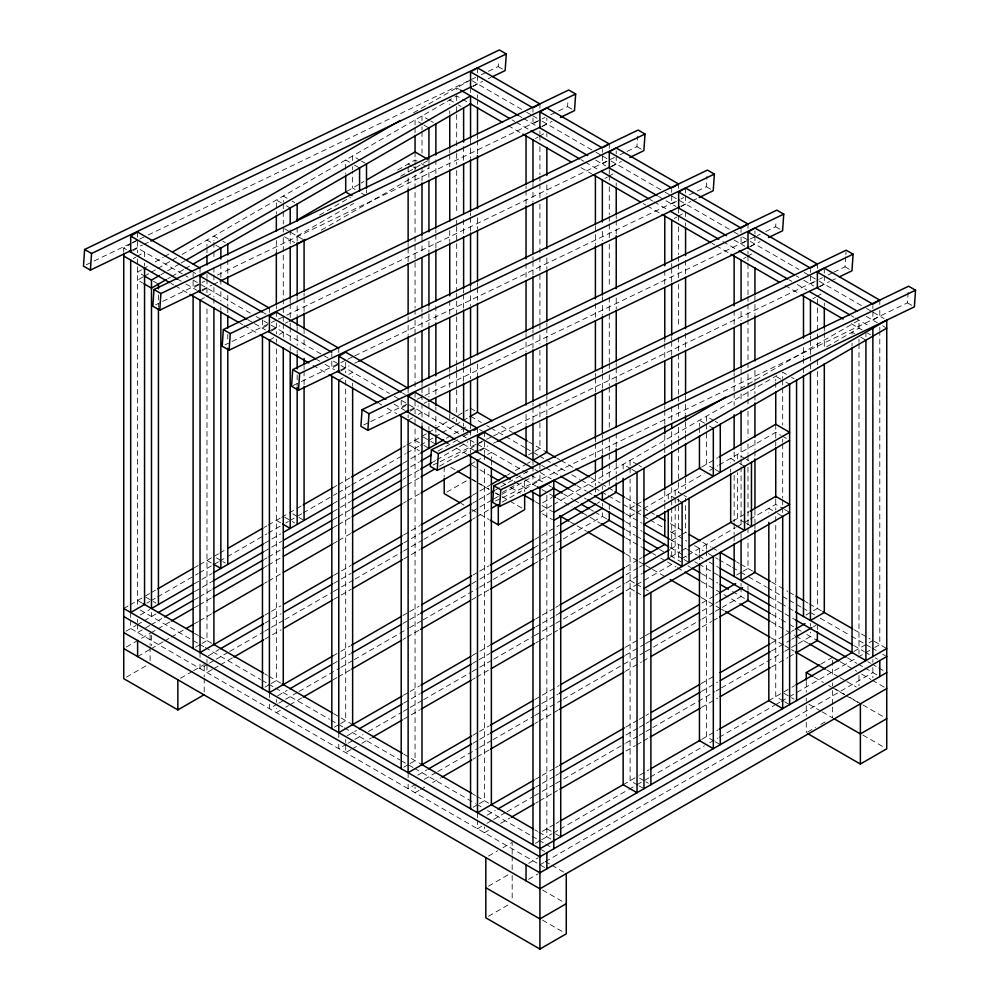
<?xml version="1.0" encoding="UTF-8"?>
<svg xmlns="http://www.w3.org/2000/svg" width="999" height="999" viewBox="0 0 999 999"><rect width="100%" height="100%" fill="white"/><g stroke="black" fill="none" stroke-linecap="round" stroke-linejoin="round"><path stroke-width="0.75" stroke-dasharray="5 3.75" d="M488.361 71.316L498.201 66.583L498.626 60.527M550.699 114.748L567.569 106.631L567.981 100.574M627.085 151.411L636.925 146.666L637.662 136.089M689.422 194.83L706.293 186.713L707.03 176.136M765.821 231.493L775.661 226.761L776.073 220.717M833.765 272.215L845.017 266.808L845.753 256.231M845.853 254.72L846.066 251.698M502.547 497.652L907.442 302.847L908.178 292.27M123.739 252.085L123.739 248.077L131.306 243.706M132.567 242.982L137.612 240.06M132.567 250.986L137.612 248.077L188.087 277.21M133.204 258.629L135.727 257.18M136.988 256.443L144.555 252.085L144.555 256.755M141.658 269.767L137.612 272.103L142.657 275.012M142.994 268.993L149.738 265.11M155.12 262L163.199 257.33M164.535 256.556L169.93 253.446M413.598 112.762L470.554 79.883M142.994 276.998L137.612 280.107L142.657 283.029M144.343 276.224L149.738 273.114M151.074 272.34L156.468 269.231M157.805 268.456L171.266 260.677M172.615 259.902L176.661 257.567M182.043 254.458L456.68 95.904L470.554 103.908M472.864 86.551L477.497 83.891L477.497 75.15M160.914 274.675L166.296 271.566M167.645 270.779L179.758 263.786M181.106 263.012L185.14 260.677M167.645 278.796L170.33 277.235M171.678 276.461L183.804 269.468M185.14 268.694L190.534 265.584M346.865 191.346L359.927 183.804M361.276 183.017L363.961 181.468M198.888 284.79L193.107 288.124L193.107 277.922M319.58 215.097L350.512 197.24M397.59 170.067L415.06 159.977L420.104 162.887M201.935 291.034L206.98 288.124M297.153 236.064L353.634 203.459M400.699 176.274L427.597 160.752M200.037 300.137L205.082 297.227M206.343 296.491L213.911 292.12M321.353 230.095L428.933 167.982M538.761 120.592L532.979 123.926L532.979 118.107M542.232 126.598L546.853 123.926L546.853 118.107M535.501 138.499L538.024 137.038M539.285 136.314L544.33 133.391M267.095 325.499L262.462 328.172L262.462 316.521M271.291 331.081L276.336 328.172M269.405 340.184L274.45 337.262M279.495 334.353L283.279 332.168M606.967 161.314L602.347 163.973L602.347 153.784M611.588 166.646L616.221 163.973L616.221 155.245M604.87 178.546L607.392 177.085M608.653 176.361L613.698 173.439M337.612 364.872L331.83 368.219L331.83 358.017M340.659 371.128L345.704 368.219M338.761 380.232L343.806 377.31M348.851 374.4L352.635 372.215L352.635 376.898M676.335 201.348L671.703 204.021L671.703 193.831M680.956 206.693L685.576 204.021L685.576 195.292M674.225 218.581L676.748 217.133M678.009 216.408L683.054 213.486M405.819 405.594L401.198 408.254L401.198 400.974M410.027 411.176L415.06 408.254M408.129 420.279L413.174 417.357M418.219 414.448L422.003 412.262M746.852 240.734L741.071 244.068L741.071 233.878M123.739 608.491L128.784 605.581M130.045 604.857L149.738 593.493M151.074 592.719L156.468 589.61M194.156 567.844L198.202 565.509M199.538 564.735L218.394 553.846M219.743 553.071L226.473 549.188M264.161 527.422L266.858 525.874M268.207 525.087L280.969 517.719M281.668 517.32L301.86 505.656M332.829 487.787L336.863 485.452M338.211 484.677L350.324 477.672M402.834 447.365L405.519 445.816M406.868 445.03L427.06 433.379M428.409 432.592L433.791 429.483M435.139 428.708L447.265 421.715M452.06 418.943L454.37 417.607M457.942 415.547L464.248 411.9M465.509 411.176L468.032 409.715M750.324 246.741L754.944 244.068L754.944 235.327M146.853 603.159L149.738 601.498M150.899 600.824L156.468 597.614M157.642 596.94L198.202 573.513M199.425 572.814L218.394 561.863M219.643 561.138L266.858 533.878M268.169 533.116L280.319 526.111M285.689 523.001L288.399 521.441M289.735 520.666L301.873 513.661M303.209 512.887L336.913 493.431M338.211 492.682L350.387 485.651M351.673 484.915L405.656 453.746M406.868 453.047L419.143 445.966M420.329 445.267L427.222 441.296M428.409 440.609L433.966 437.4M435.139 436.725L440.709 433.504M442.058 432.729L454.183 425.724M455.532 424.95L462.275 421.054M462.987 420.641L468.668 417.37M743.593 258.629L746.116 257.18M747.377 256.443L752.422 253.534M140.31 614.947L149.75 609.502M194.231 583.816L212.075 573.513M264.323 543.356L280.731 533.878M333.067 503.658L350.736 493.456M403.159 463.199L419.393 453.821M446.291 438.286L468.244 425.624M126.049 631.193L136.076 625.411M137.238 624.737L142.807 621.515M143.981 620.841L156.294 613.736M194.568 591.633L212.899 581.043M264.086 551.498L281.631 541.371M332.867 511.788L350.736 501.473M402.959 471.316L419.393 461.825M438.012 451.086L458.441 439.285M463.623 436.301L469.205 433.067M149.75 625.524L137.612 632.529L137.612 623.788M151.099 624.737L161.875 618.518M194.231 599.837L198.277 597.502M199.625 596.728L211.751 589.722M264.323 559.365L267.02 557.817M268.369 557.03L280.494 550.037M333.067 519.68L337.113 517.345M338.461 516.57L350.587 509.565M403.159 479.208L405.856 477.659M407.205 476.873L419.33 469.88M431.468 462.874L435.514 460.539M436.863 459.752L467.857 441.858M126.374 647.015L150.225 633.254M150.737 632.966L156.506 629.62M157.854 628.846L170.005 621.84M194.293 607.817L198.339 605.469M199.313 604.907L212.812 597.127M264.086 567.519L267.17 565.734M268.132 565.172L281.631 557.392M332.904 527.784L337.337 525.224M338.311 524.662L350.836 517.432M403.084 487.262L406.156 485.489M407.13 484.927L419.655 477.697M439.523 466.233L481.905 441.758M479.807 450.974L484.428 448.301M137.612 656.555L150.225 649.275M151.111 648.763L163.249 641.745M164.61 640.971L170.005 637.849M171.353 637.075L183.491 630.057M194.293 623.826L198.339 621.49M199.688 620.716L211.838 613.698M264.46 583.316L267.17 581.755M268.519 580.981L280.657 573.963M333.291 543.581L337.337 541.246M338.686 540.459L350.836 533.454M403.459 503.071L406.156 501.51M407.505 500.724L419.655 493.718M470.554 464.335L474.987 461.775M476.336 461.001L482.542 457.405M487.587 454.495L491.371 452.31L491.371 458.553M126.374 677.135L147.465 664.959M446.828 492.12L467.919 479.945M815.059 281.443L810.439 284.116L810.439 273.926M195.629 647.09L200.674 644.168M201.935 643.443L206.98 640.534L206.98 306.83M528.571 454.87L533.616 451.948M534.877 451.223L539.922 448.314L539.922 420.317M819.679 286.788L824.3 284.116L824.3 275.374M264.747 615.197L270.13 612.075M271.478 611.301L280.919 605.856M333.491 575.499L340.222 571.615M341.571 570.829L351.011 565.384M403.584 535.039L419.755 525.699M472.327 495.342L489.847 485.227M507.367 475.112L510.064 473.551M515.459 470.442L526.248 464.21M527.584 463.436L530.282 461.875M812.961 298.676L815.484 297.227M816.745 296.491L821.777 293.581M208.329 655.769L219.106 649.55M264.935 623.089L281.119 613.748M333.678 583.404L351.211 573.276M403.771 542.932L419.955 533.591M472.527 503.246L477.909 500.124M479.258 499.35L490.047 493.119M495.442 490.01L499.475 487.674M500.824 486.9L529.133 470.554M180.482 678.259L192.345 671.403M193.656 670.654L204.208 664.56M502.26 492.482L518.069 483.354M208.129 663.898L200.037 668.568L200.037 659.827M209.478 663.124L214.872 660.002M216.221 659.228L228.346 652.222M229.695 651.448L263.399 631.992M264.747 631.206L270.13 628.096M271.478 627.322L283.616 620.317M284.965 619.542L332.143 592.295M333.491 591.52L340.222 587.624M341.571 586.85L353.708 579.845M355.057 579.07L402.235 551.835M403.584 551.048L422.452 540.159M423.801 539.385L470.979 512.137M472.327 511.363L492.544 499.687M493.893 498.913L500.636 495.017M501.985 494.243L532.979 476.348M212.375 669.455L206.98 672.564L206.98 663.836M213.711 668.681L219.106 665.571M220.454 664.785L232.592 657.779M264.935 639.11L281.119 629.77M333.678 599.412L351.211 589.298M403.771 558.953L419.955 549.612M472.527 519.255L475.212 517.707M476.56 516.92L490.047 509.14M502.172 502.135L539.922 480.344L539.922 470.154M542.607 502.822L552.035 497.377M740.509 388.561L858.99 320.155L858.99 331.281M539.922 512.375L552.035 505.382M553.384 504.607L776.86 375.587M826.673 346.828L858.99 328.172M264.985 687.137L270.03 684.215M271.291 683.491L276.336 680.581L276.336 343.756M332.754 656.018L339.498 652.122M340.846 651.348L350.274 645.903M402.847 615.546L408.241 612.437M409.59 611.663L419.031 606.206M472.939 575.087L478.334 571.965M479.682 571.191L489.123 565.746M534.952 539.285L540.334 536.163M541.683 535.389L559.215 525.274M596.952 503.484L599.65 501.923M277.685 695.816L287.125 690.371M332.954 663.91L339.697 660.027M341.046 659.24L350.474 653.796M403.047 623.438L408.441 620.329M409.79 619.555L419.218 614.11M471.79 583.753L478.533 579.87M479.882 579.083L489.31 573.638M533.791 547.952L540.534 544.068M541.883 543.281L554.02 536.288M555.369 535.501L558.054 533.953M277.497 703.945L269.405 708.616L269.405 699.874M278.833 703.159L284.228 700.049M285.577 699.275L297.714 692.27M299.063 691.495L339.498 668.144M340.846 667.369L352.972 660.364M354.32 659.577L408.241 628.458M409.59 627.672L421.715 620.666M423.064 619.892L478.334 587.986M479.682 587.212L491.82 580.207M493.156 579.42L533.603 556.081M534.952 555.307L540.334 552.185M541.683 551.411L561.913 539.735M563.249 538.961L602.347 516.396L602.347 507.654M280.382 710.277L276.336 712.612L276.336 708.254M285.776 707.167L288.474 705.606M289.822 704.832L301.948 697.826M332.954 679.932L337 677.597M338.349 676.822L350.474 669.817M403.047 639.46L405.744 637.911M407.093 637.125L419.218 630.119M471.79 599.775L475.836 597.439M477.185 596.665L489.31 589.66M533.791 563.973L537.837 561.638M539.185 560.864L551.323 553.858M552.672 553.084L558.054 549.962M630.094 508.379L635.489 505.257M636.838 504.483L642.232 501.373M701.573 467.107L717.757 457.767M630.094 516.383L635.489 513.274M636.838 512.487L642.232 509.378M643.581 508.603L704.27 473.563M709.665 470.442L717.757 465.771M719.105 464.997L775.748 432.292L780.793 435.202M334.353 727.172L339.398 724.263M340.659 723.538L345.704 720.629L345.704 379.133M671.078 532.767L678.646 528.409L678.646 503.521M403.471 695.279L408.866 692.17M410.202 691.395L419.642 685.951M472.215 655.594L489.735 645.479M535.564 619.018L540.958 615.908M542.307 615.122L554.433 608.129M555.781 607.342L558.478 605.794M625.874 566.883L638.011 559.877M639.36 559.09L642.057 557.542M671.703 540.422L680.531 535.314M681.793 534.59L685.576 532.405L685.576 498.189M347.053 735.863L356.481 730.419M403.658 703.184L419.842 693.843M472.415 663.486L477.797 660.376M479.145 659.602L489.935 653.371M535.764 626.91L541.158 623.801M542.507 623.026L554.632 616.021M555.981 615.247L560.027 612.911M626.073 574.775L638.211 567.769M639.56 566.995L642.245 565.434M670.554 549.088L678.646 544.418L678.646 560.439M346.853 743.993L338.761 748.663L338.761 739.922M348.201 743.206L353.596 740.097M354.945 739.322L363.024 734.652M368.419 731.543L402.122 712.087M403.471 711.3L408.866 708.191M410.202 707.417L422.34 700.411M423.688 699.625L470.866 672.389M472.215 671.615L492.432 659.939M493.781 659.165L532.867 636.588M534.215 635.814L540.958 631.93M542.307 631.143L554.433 624.138M555.781 623.364L624.525 583.678M625.874 582.892L642.232 573.451M670.554 557.105L679.994 551.648M681.343 550.874L686.738 547.752M732.592 521.278L748.775 511.938M351.099 749.55L345.704 752.659L345.704 743.93M352.447 748.775L356.481 746.44M361.875 743.318L371.316 737.874M403.658 719.193L419.842 709.864M472.415 679.507L475.099 677.959M476.448 677.172L489.935 669.392M535.764 642.931L538.461 641.37M539.81 640.596L551.935 633.591M553.284 632.817L560.027 628.92M626.073 590.796L635.876 585.127M636.838 584.577L673.251 563.548M681.343 558.878L686.738 555.769M688.086 554.982L735.289 527.734M736.638 526.96L748.775 519.942M750.124 519.168L775.748 504.37L783.316 508.741M403.721 767.22L408.766 764.31M410.027 763.586L415.06 760.676L415.06 423.189M736.663 574.999L741.695 572.09M742.956 571.366L748.001 568.443L748.001 538.898M472.827 735.326L478.221 732.217M479.57 731.443L489.011 725.986M534.84 699.537L559.103 685.526M625.149 647.389L638.623 639.61M639.972 638.836L644.018 636.5M645.366 635.714L649.412 633.378M701.985 603.034L714.11 596.028M715.459 595.254L718.156 593.693M417.757 775.137L427.197 769.68M473.026 743.231L478.421 740.109M479.77 739.335L489.198 733.89M535.027 707.429L540.422 704.32M541.77 703.533L557.942 694.193M625.349 655.282L644.218 644.392M645.566 643.618L649.612 641.283M702.172 610.926L714.31 603.92M715.659 603.146L718.356 601.585M416.221 784.04L408.129 788.698L408.129 779.969M424.3 779.37L436.438 772.364M437.787 771.578L478.221 748.239M479.57 747.452L491.708 740.459M493.044 739.672L533.491 716.333M534.84 715.546L561.8 699.987M563.136 699.213L638.623 655.631M639.972 654.845L644.018 652.509M645.366 651.735L652.11 647.839M653.458 647.065L700.636 619.83M701.985 619.055L714.11 612.05M715.459 611.263L720.853 608.154M722.202 607.38L741.071 596.478L741.071 587.749M419.105 790.371L415.06 792.707L415.06 786.887M420.454 789.597L427.197 785.701M432.592 782.592L440.671 777.921M473.026 759.24L475.724 757.692M477.072 756.905L489.198 749.912M535.027 723.451L537.724 721.89M539.073 721.116L557.942 710.214M625.349 671.303L641.52 661.962M642.869 661.188L649.612 657.292M702.172 626.947L711.613 621.503M712.961 620.716L718.356 617.607M473.076 807.267L478.121 804.357M479.383 803.633L484.428 800.723L484.428 467.02M806.018 615.047L817.369 608.491L817.369 367.432M535.452 779.27L540.846 776.161M542.195 775.374L554.32 768.368M555.669 767.594L558.366 766.033M625.761 727.122L637.899 720.117M639.248 719.342L644.642 716.233M645.991 715.459L648.676 713.898M701.248 683.541L714.735 675.761M771.34 643.081L783.478 636.076M784.827 635.302L790.209 632.18M791.558 631.405L794.255 629.845M487.125 815.184L495.217 810.514M535.651 787.162L541.046 784.053M542.395 783.278L554.52 776.273M555.869 775.486L558.566 773.938M625.961 735.027L638.099 728.021M639.447 727.235L644.83 724.125M646.178 723.351L648.875 721.79M701.448 691.445L717.619 682.105M771.54 650.973L790.409 640.084M791.757 639.298L794.455 637.749M813.323 626.848L816.021 625.287M481.53 826.41L477.497 828.745L477.497 820.017M486.925 823.301L492.32 820.191M493.668 819.417L505.794 812.412M507.142 811.625L532.754 796.84M534.103 796.066L540.846 792.17M542.195 791.395L554.32 784.39M555.669 783.616L562.412 779.72M563.761 778.945L624.412 743.918M625.761 743.144L637.899 736.138M639.248 735.364L644.642 732.255M645.991 731.468L651.373 728.358M652.722 727.584L714.735 691.783M716.083 691.008L720.117 688.673M721.465 687.886L783.478 652.097M784.827 651.311L790.209 648.201M791.558 647.427L796.952 644.305M798.301 643.531L810.439 636.525L810.439 632.155M488.474 830.419L484.428 832.754L484.428 826.935M500.599 823.413L510.039 817.969M535.651 803.184L538.349 801.623M539.697 800.848L551.823 793.843M553.171 793.069L558.566 789.947M625.961 751.036L635.401 745.591M636.75 744.817L642.132 741.708M643.481 740.921L648.875 737.811M701.448 707.454L717.619 698.126M771.54 666.995L787.712 657.654M789.06 656.88L794.455 653.758M488.449 856.068L497.677 850.736M502.947 847.689L512.175 842.369L512.175 854.407M820.766 664.198L832.629 657.354M542.232 831.418L554.745 824.2M556.093 823.413L558.791 821.865M623.151 784.702L638.324 775.948M639.672 775.162L649.1 769.717M701.673 739.372L717.844 730.032M768.818 700.599L782.692 692.594M783.89 691.895L790.634 687.999M791.982 687.225L794.68 685.664M853.983 651.423L872.864 640.534M535.501 843.306L540.546 840.396M541.808 839.672L552.047 833.765M553.396 832.979L558.791 829.869M560.139 829.095L627.534 790.184M628.883 789.397L635.626 785.514M636.975 784.727L649.1 777.721M650.449 776.947L704.37 745.816M709.765 742.707L717.844 738.036M719.193 737.262L774.462 705.356M775.811 704.57L779.857 702.235M781.206 701.46L787.936 697.564M789.285 696.79L856.68 657.879M858.029 657.105L873.488 648.176M874.749 647.452L879.794 644.542L879.794 331.943M488.449 886.175L509.54 874M528.571 863.336L538.186 857.779M539.922 864.797L543.968 862.462M545.317 861.675L872.864 672.564M528.571 879.357L538.186 873.8M488.449 916.295L509.54 904.12M807.592 732.042L815.496 727.472M820.766 724.425L826.036 721.39M86.276 264.76L131.269 243.119M132.667 242.445L138.299 239.735M139.698 239.061L146.728 235.677M148.139 235.002L475.711 77.398M481.331 74.7L486.963 71.99M132.58 249.825L142.42 245.092M143.831 244.418L149.45 241.708M472.802 86.139L482.642 81.406M488.274 78.696L491.083 77.348M155.644 304.807L161.264 302.11M162.675 301.423L204.845 281.131M217.495 275.05L540.859 119.48M542.257 118.806L545.079 117.445M201.948 289.872L211.788 285.14M213.187 284.465L218.818 281.755M542.17 126.186L552.01 121.453M225 344.855L230.632 342.158M232.03 341.471L269.992 323.214M271.403 322.54L277.023 319.83M278.434 319.156L285.452 315.771M286.863 315.097L614.435 157.492M620.054 154.783L625.686 152.085M271.303 329.92L279.745 325.861M285.364 323.164L288.174 321.803M611.525 166.234L621.378 161.501M292.957 385.577L299.987 382.192M301.398 381.518L339.36 363.261M340.759 362.587L346.378 359.877M347.789 359.203L353.409 356.493M354.82 355.819L679.582 199.563M680.993 198.888L683.803 197.54M340.671 369.967L349.101 365.909M354.732 363.199L358.941 361.176M680.893 206.281L690.734 201.548M692.145 200.874L697.764 198.164M363.723 424.95L369.355 422.24M370.754 421.566L408.716 403.309M417.157 399.25L748.95 239.61M750.349 238.936L755.968 236.239M757.379 235.552L760.189 234.203M410.027 410.015L418.469 405.956M424.088 403.246L426.898 401.898M750.261 246.328L760.102 241.596M433.091 464.997L438.711 462.287M440.122 461.613L478.084 443.356M479.483 442.669L485.114 439.972M486.513 439.298L492.145 436.588M493.543 435.914L818.306 279.658M819.717 278.983L822.527 277.635M828.146 274.925L832.367 272.902M479.395 450.062L487.824 446.004M493.456 443.294L497.664 441.271M819.617 286.376L829.457 281.631M830.868 280.956L836.488 278.259M495.516 501.036L501.136 498.326M498.201 66.583L503.983 69.918M567.569 106.631L574.5 110.627M636.925 146.666L643.868 150.674M706.293 186.713L713.224 190.722M775.661 226.761L782.592 230.769M845.017 266.808L851.96 270.816M907.442 302.847L914.385 306.855M471.903 80.657L525.312 111.488M526.635 112.263L531.955 115.322M532.717 115.772L540.821 120.442M542.17 121.229L594.867 151.648M596.003 152.31L601.311 155.369M602.634 156.144L609.727 160.24M611.088 161.014L664.035 191.583M665.134 192.22L670.679 195.417M671.89 196.116L733.391 231.631M734.04 232.005L738.099 234.34M742.694 237L748.913 240.584M750.261 241.371L798.9 269.455M804.083 272.44L809.714 275.687M811.063 276.473L817.819 280.369M819.168 281.156L865.259 307.767M866.47 308.454L871.865 311.576M873.188 312.337L884.028 318.594M519.205 115.971L521.903 117.532M523.251 118.319L536.763 126.111M595.704 160.14L605.681 165.896M658.428 196.353L675.936 206.468M734.04 240.01L744.854 246.254M796.203 275.899L798.9 277.46M803.795 280.282L813.76 286.039M866.258 316.346L877.272 322.702M882.679 325.824L885.576 327.497M459.39 89.448L456.68 87.887L456.68 90.559M512.087 119.88L514.785 121.441M516.133 122.215L529.645 130.02M580.993 159.665L583.703 161.226M585.052 162L598.563 169.805M649.912 199.45L652.609 201.011M653.958 201.786L667.469 209.59M722.876 241.571L736.388 249.375M789.085 279.795L791.782 281.356M797.19 284.478L806.655 289.947M851.235 315.684L853.945 317.245M855.294 318.032L869.08 325.986M508.029 125.549L521.54 133.342M580.993 167.67L591.808 173.913M643.156 203.559L645.854 205.12M647.202 205.894L660.714 213.699M712.062 243.344L714.772 244.905M716.121 245.679L729.632 253.484M785.027 285.464L798.538 293.269M851.235 323.701L862.05 329.932M867.457 333.054L870.554 334.84M453.534 102.085L449.75 99.9L449.75 104.57M458.578 104.995L461.101 106.456M854.57 333.629L852.047 332.168L852.047 335.277M860.876 337.275L865.921 340.184M429.57 120.292L422.003 115.921L422.003 120.592M430.831 121.016L433.354 122.477M422.627 124.301L415.06 119.93L415.06 126.149M423.888 125.025L428.933 127.934M421.366 163.611L426.411 166.533M786.475 374.4L782.692 372.215L782.692 378.434M791.52 377.31L794.043 378.771M408.129 163.973L411.913 166.159M413.174 166.895L415.696 168.344M780.793 379.133L775.748 376.223L775.748 380.894M785.838 382.043L789.622 384.228M360.202 160.34L352.635 155.969L352.635 160.552M361.463 161.064L365.247 163.249M349.488 162.163L345.704 159.977L345.704 173.701M354.533 165.072L359.578 167.982M355.157 189.46L352.635 188.012L352.635 171.229M361.463 193.107L365.247 195.292M782.055 435.926L787.1 438.836M713.96 420.641L706.393 416.271L706.393 422.465M715.222 421.366L717.744 422.827M704.495 423.189L699.45 420.279L699.45 426.473M709.54 426.098L713.323 428.284M745.167 458.678L737.599 454.32L737.599 458.891M746.428 459.415L748.95 460.864M287.063 198.202L283.279 196.016L283.279 202.235M292.108 201.111L294.63 202.572M734.452 460.502L730.669 458.316L730.669 462.899M739.497 463.411L744.542 466.333M281.381 202.934L276.336 200.025L276.336 214.011M286.426 205.844L290.209 208.029M713.96 468.693L706.393 464.323L706.393 431.768M715.222 469.418L720.267 472.34M784.577 509.465L789.622 512.387M284.54 228.783L289.585 231.693M290.846 232.417L304.083 240.072M772.602 510.564L768.818 508.379L768.818 513.024M777.647 513.474L782.692 516.383M284.54 236.788L294.63 242.62M745.167 522.752L737.599 518.394L737.599 472.627M746.428 523.488L751.473 526.398M637.662 464.685L630.094 460.314L630.094 466.545M638.923 465.422L641.445 466.87M682.742 494.73L675.174 490.359L675.174 496.453M684.003 495.454L686.525 496.903M630.719 468.693L623.151 464.323L623.151 468.993M631.98 469.418L637.025 472.34M675.811 498.726L668.244 494.355L668.244 498.938M677.072 499.463L682.117 502.372M217.695 238.249L213.911 236.064L213.911 240.722M222.74 241.159L225.262 242.62M210.764 242.245L206.98 240.072L206.98 246.291M215.809 245.167L220.854 248.077M470.554 408.266L475.174 410.939M501.61 426.186L512.412 432.43M528.608 441.783L546.853 452.31M556.955 458.154L559.652 459.702M561.001 460.489L574.512 468.281M590.709 477.634L600.162 483.091M601.51 483.866L606.905 486.988M608.254 487.762L613.91 491.021M625.811 497.902L635.252 503.359M636.613 504.133L642.007 507.255M643.356 508.029L648.763 511.151M650.112 511.925L655.506 515.047M670.354 523.613L686.563 532.966M702.759 542.32L710.863 547.002M712.212 547.777L717.744 550.973M736.513 561.813L739.21 563.374M740.559 564.148L754.944 572.452M771.603 582.08L787.811 591.433M789.16 592.207L794.555 595.329M805.356 601.56L808.054 603.121M809.415 603.896L824.3 612.499M853.958 629.62L870.154 638.973M874.125 641.258L886.737 648.538M470.554 416.271L481.368 422.515M486.75 425.624L489.473 427.197M490.809 427.972L504.333 435.776M505.656 436.538L524.6 447.477M525.911 448.226L538.111 455.282M539.41 456.019L544.867 459.178M546.153 459.927L551.635 463.086M552.984 463.861L566.495 471.665M571.803 474.725L580.007 479.47M581.256 480.182L593.518 487.262M594.755 487.987L600.162 491.096M601.51 491.883L607.03 495.067M608.254 495.779L621.89 503.646M623.101 504.345L635.401 511.451M636.4 512.012L642.157 515.347M643.518 516.133L648.913 519.255M650.112 519.942L663.611 527.734M670.354 531.63L686.75 541.096M694.655 545.654L703.234 550.611M708.154 553.458L717.831 559.04M718.955 559.69L731.343 566.833M732.454 567.482L739.447 571.515M740.559 572.165L747.314 576.061M748.663 576.835L766.47 587.125M767.557 587.749L788.099 599.6M789.16 600.212L801.61 607.404M802.659 608.016L815.122 615.209M820.204 618.144L850.249 635.489M851.26 636.076L870.516 647.19M871.865 647.964L877.909 651.46M882.679 654.208L885.476 655.819M479.632 429.52L482.542 431.206M541.733 465.372L544.692 467.082M545.779 467.719L559.552 475.661M576.835 485.639L586.288 491.096M587.637 491.883L593.331 495.167M625.436 513.698L641.982 523.251M669.979 539.423L686.575 549M687.537 549.55L697.377 555.244M698.738 556.018L704.133 559.14M709.14 562.025L718.581 567.482M769.892 597.102L780.681 603.334M781.156 603.608L787.911 607.504M788.785 608.016L794.667 611.413M853.583 645.429L864.035 651.46M864.934 651.972L870.554 655.219M875.174 657.891L877.484 659.215M193.019 272.053L195.717 273.614M263.274 312.612L265.984 314.173M402.46 392.969L405.157 394.53M534.877 469.418L539.035 471.828M540.284 472.539L551.186 478.846M569.193 489.248L586.288 499.113M625.436 521.715L642.232 531.406M669.979 547.427L686.75 557.117M694.829 561.775L697.564 563.349M698.875 564.11L718.581 575.486M769.892 605.107L794.854 619.517M867.819 661.65L870.516 663.211M871.865 663.985L877.909 667.469M878.62 667.894L884.215 671.116M682.742 558.803L675.174 554.433L675.174 505.606M684.003 559.527L689.048 562.437M193.019 280.057L251.124 313.611M256.119 316.496L328.147 358.079M333.454 361.139L389.535 393.519M394.343 396.303L400.162 399.65M401.486 400.424L529.832 474.525M530.819 475.087L543.344 482.33M548.751 485.439L551.473 487.012M563.611 494.03L573.064 499.488M574.425 500.262L579.82 503.384M590.634 509.627L593.331 511.188M594.692 511.975L609.278 520.392M625.761 529.907L635.227 535.377M636.575 536.151L641.982 539.273M659.552 549.413L663.598 551.76M670.354 555.656L681.168 561.9M687.924 565.796L690.621 567.357M701.435 573.601L717.644 582.954M732.517 591.545L748.001 600.486M771.703 614.16L779.807 618.843M781.156 619.63L787.911 623.526M789.26 624.313L801.423 631.331M806.83 634.452L817.369 640.534M847.364 657.854L856.83 663.311M858.178 664.098L863.586 667.207M864.934 667.994L879.794 676.573M123.739 248.077L126.448 249.638M178.496 279.683L181.156 281.219M185.901 283.966L196.703 290.197M247.852 319.73L253.172 322.802M254.495 323.564L265.622 329.982M316.97 359.628L319.88 361.313M325.075 364.31L334.528 369.767M393.981 404.096L404.795 410.339M457.492 440.759L461.55 443.106M462.899 443.881L473.713 450.124M519.655 476.648L523.701 478.996M525.049 479.77L535.864 486.014M542.032 489.585L551.86 495.254M556.88 498.151L572.09 506.93M582.504 512.937L600.424 523.289M625.661 537.862L642.232 547.427M652.634 553.434L655.719 555.207M660.726 558.104L666.121 561.213M667.469 562L675.948 566.895M677.297 567.669L683.653 571.341M701.186 581.468L739.335 603.496M771.315 621.952L794.63 635.414M795.978 636.201L808.116 643.206M840.109 661.663L856.68 671.241M861.662 674.113L870.903 679.445M872.214 680.207L884.215 687.137M171.041 283.391L173.739 284.952M175.087 285.726L188.599 293.531M239.947 323.177L242.645 324.737M244.006 325.512L257.517 333.316M312.912 365.297L327.772 373.888M379.121 403.521L381.83 405.082M387.225 408.204L396.69 413.673M456.143 447.989L466.958 454.233M514.248 481.543L527.759 489.335M153.384 281.206L158.429 284.116M423.264 437.025L429.57 440.671M430.831 441.396L434.615 443.581M471.903 465.109L478.646 469.006M479.995 469.78L489.435 475.237M502.922 483.017L505.619 484.577M511.013 487.687L520.454 493.144M535.289 501.71L540.684 504.82M542.032 505.594L552.534 511.65M570.367 521.953L575.761 525.062M577.11 525.849L586.55 531.293M625.661 553.883L637.799 560.889M639.148 561.663L644.542 564.785M645.891 565.559L651.286 568.668M652.634 569.455L666.121 577.235M701.186 597.489L714.672 605.269M716.021 606.043L720.067 608.391M721.415 609.165L724.113 610.726M771.315 637.974L783.453 644.979M784.802 645.766L790.197 648.875M791.545 649.65L794.242 651.211M826.623 669.904L838.76 676.91M840.109 677.684L845.504 680.806M846.852 681.58L856.293 687.037M415.06 440.297L422.627 444.667M423.888 445.404L428.933 448.314M542.445 513.836L552.534 519.667M471.878 479.183L478.471 482.992M479.795 483.766L489.035 489.098M495.629 492.907L500.911 495.954M502.222 496.715L522.015 508.141M835.264 688.985L844.505 694.33M849.787 697.377L861.662 704.233M862.974 704.994L886.737 718.706M450.799 467.332L456.068 470.392M471.915 479.532L475.874 481.818M477.185 482.579L489.06 489.435M495.666 493.244L498.301 494.767M814.185 677.147L823.426 682.479M828.708 685.526L831.343 687.05M832.666 687.811L844.542 694.667M845.853 695.429L859.053 703.046M409.39 445.03L419.48 450.861M630.094 580.456L635.139 583.379M636.4 584.103L644.592 588.836M645.854 589.56L648.376 591.021M630.094 588.473L635.139 591.383M636.4 592.107L641.445 595.017M862.974 735.102L884.09 747.289M461.351 503.546L463.998 505.069M471.915 509.64L478.509 513.449M479.832 514.21L489.06 519.542M808.915 704.208L820.791 711.063M822.102 711.825L832.666 717.919M783.953 693.318L790.259 696.965M791.52 697.689L794.043 699.15M783.316 700.961L775.748 696.603L775.748 511.525M784.577 701.698L789.622 704.607M713.96 741.008L706.393 736.638L706.393 559.927M715.222 741.745L720.267 744.655M292.732 513.836L297.777 516.758M299.038 517.482L302.822 519.667M284.54 517.12L290.846 520.754M292.108 521.49L294.63 522.939M276.336 520.392L281.381 523.301M639.547 778.146L644.592 781.056M645.854 781.792L648.376 783.241M637.662 785.064L630.094 780.694L630.094 478.983M638.923 785.788L643.968 788.698M216.433 557.892L221.478 560.801M222.74 561.538L225.262 562.986M206.98 560.439L212.025 563.349M145.817 597.215L152.123 600.849M153.384 601.573L155.906 603.034M546.853 828.745L554.42 833.116M555.681 833.84L560.726 836.762M137.612 600.486L144.555 604.495M194.368 633.254L198.414 635.589M199.775 636.375L213.911 644.542M264.635 673.813L267.332 675.374M268.681 676.161L283.279 684.577M333.541 713.598L352.635 724.625M403.808 754.17L422.003 764.672M471.366 793.181L475.424 795.516M476.773 796.303L490.209 804.058M534.877 829.844L537.574 831.405M538.923 832.179L553.796 840.758M140.135 609.952L198.414 643.606M199.775 644.38L203.821 646.728M205.182 647.502L260.577 679.482M261.925 680.269L267.332 683.391M268.681 684.165L274.088 687.287M275.437 688.074L329.483 719.268M330.844 720.054L343.007 727.072M344.355 727.859L399.75 759.839M401.099 760.614L413.261 767.644M414.61 768.418L475.424 803.521M476.773 804.307L482.18 807.429M487.587 810.551L530.819 835.514M532.167 836.288L537.574 839.41M538.923 840.196L544.967 843.68M545.679 844.093L551.273 847.314M541.446 849.662L544.542 851.448M545.167 861.413L550.437 864.46M551.76 865.221L563.636 872.077M544.542 867.457L130.682 628.521L130.682 619.78M542.519 890.009L566.271 903.72M542.519 920.116L564.959 933.066M879.794 300.137L879.794 304.508M879.794 310.327L879.794 316.159L872.864 320.155L872.864 309.965M879.794 327.272L879.794 330.382M872.864 305.594L872.864 308.504M872.864 659.465L872.864 662.374M872.864 667.469L872.864 677.672M865.921 332.168L865.921 336.838M858.99 339.048L858.99 342.17M858.99 343.718L858.99 653.883M858.99 675.486L858.99 685.676M852.047 343.057L852.047 346.166M832.629 660.364L832.629 676.922M832.629 682.954L832.629 685.963M832.629 690.484L832.629 705.531M832.629 707.042L832.629 717.582M824.3 268.094L824.3 273.926M824.3 303.009L824.3 306.119M824.3 327.897L824.3 331.006M824.3 332.567L824.3 346.553M817.369 264.098L817.369 268.456M817.369 299.013L817.369 350.324M817.369 359.665L817.369 365.884M817.369 624.512L817.369 630.344M810.439 269.555L810.439 272.465M810.439 335.901L810.439 339.011M810.439 340.572L810.439 354.57M810.439 356.119L810.439 362.35M810.439 363.898L810.439 370.117M810.439 623.426L810.439 626.336M806.268 681.605L806.268 692.145M806.268 698.164L806.268 701.186M806.268 705.694L806.268 716.233M806.268 722.265L806.268 732.804M803.496 347.452L803.496 356.78M803.496 358.341L803.496 366.121M803.496 367.669L803.496 373.888M782.692 379.995L782.692 386.213M782.692 387.774L782.692 425.099M782.692 439.098L782.692 442.207M782.692 443.756L782.692 498.189M782.692 499.75L782.692 505.969M782.692 507.517L782.692 513.748M775.748 382.442L775.748 390.222M775.748 424.275L775.748 446.203M775.748 499.038L775.748 509.977M754.944 230.969L754.944 233.878M754.944 295.629L754.944 314.285M754.944 370.279L754.944 381.168M754.944 382.717L754.944 393.606M754.944 395.154L754.944 401.386M754.944 440.259L754.944 449.587M754.944 451.148L754.944 457.367M754.944 510.252L754.944 522.689M754.944 524.238L754.944 528.908M748.001 224.051L748.001 228.421M748.001 251.186L748.001 254.295M748.001 255.856L748.001 262.075M748.001 263.624L748.001 294.73M748.001 296.291L748.001 302.51M748.001 304.058L748.001 318.057M748.001 319.618L748.001 361.601M748.001 363.161L748.001 367.832M748.001 374.051L748.001 397.377M748.001 398.926L748.001 405.157M748.001 411.376L748.001 437.812M748.001 444.031L748.001 453.359M748.001 454.92L748.001 461.138M748.001 467.357L748.001 526.461M748.001 528.009L748.001 532.679M748.001 585.926L748.001 590.297M741.071 229.508L741.071 232.417M741.071 311.413L741.071 320.741M741.071 368.956L741.071 387.612M741.071 393.843L741.071 401.61M741.071 446.715L741.071 457.604M741.071 459.153L741.071 465.372M741.071 466.933L741.071 526.036M741.071 533.803L741.071 538.473M741.071 583.379L741.071 586.288M734.14 310.514L734.14 326.074M734.14 372.727L734.14 375.836M734.14 377.397L734.14 391.383M734.14 392.944L734.14 405.382M734.14 452.048L734.14 461.376M734.14 475.374L734.14 522.027M734.14 523.576L734.14 534.465M734.14 536.026L734.14 542.245M730.669 468.993L730.669 472.052M706.393 424.026L706.393 430.219M706.393 544.418L706.393 549.075M706.393 550.624L706.393 558.366M699.45 428.022L699.45 432.679M699.45 548.426L699.45 553.071M699.45 554.62L699.45 562.375M685.576 188.012L685.576 193.831M685.576 212.038L685.576 216.696M685.576 222.914L685.576 226.036M685.576 260.24L685.576 274.238M685.576 333.341L685.576 348.888M685.576 395.554L685.576 414.21M685.576 421.99L685.576 432.879M685.576 434.428L685.576 440.646M685.576 477.972L685.576 488.861M678.646 184.003L678.646 188.374M678.646 208.029L678.646 214.248M678.646 215.809L678.646 220.467M678.646 226.686L678.646 254.683M678.646 256.243L678.646 262.462M678.646 264.011L678.646 278.009M678.646 284.24L678.646 327.784M678.646 337.113L678.646 352.659M678.646 354.22L678.646 394.655M678.646 396.216L678.646 402.435M678.646 403.983L678.646 416.433M678.646 427.31L678.646 438.199M678.646 439.76L678.646 445.979M678.646 447.527L678.646 492.632M678.646 498.851L678.646 501.96M675.174 497.989L675.174 504.083M671.703 189.46L671.703 192.37M671.703 263.586L671.703 266.696M671.703 268.256L671.703 282.255M671.703 336.688L671.703 339.797M671.703 341.346L671.703 355.344M671.703 406.668L671.703 422.215M671.703 431.556L671.703 442.445M671.703 443.993L671.703 450.212M671.703 487.537L671.703 498.426M671.703 499.987L671.703 506.206M671.703 507.754L671.703 556.431M664.772 270.467L664.772 284.465M664.772 338.898L664.772 342.008M664.772 343.569L664.772 359.116M664.772 405.769L664.772 408.891M664.772 410.439L664.772 424.438M664.772 435.327L664.772 446.216M664.772 447.764L664.772 453.983M664.772 491.308L664.772 502.197M664.772 503.758L664.772 509.977M630.094 468.094L630.094 472.764M616.221 150.874L616.221 153.784M616.221 182.879L616.221 185.989M616.221 215.534L616.221 218.644M616.221 220.205L616.221 234.191M616.221 297.964L616.221 308.841M616.221 363.274L616.221 366.383M616.221 367.944L616.221 381.943M616.221 433.266L616.221 448.813M616.221 462.812L616.221 473.701M616.221 475.249L616.221 481.481M609.278 143.956L609.278 148.327M609.278 169.543L609.278 174.201M609.278 175.762L609.278 180.419M609.278 186.651L609.278 214.635M609.278 216.196L609.278 222.415M609.278 223.976L609.278 237.962M609.278 244.193L609.278 287.737M609.278 297.065L609.278 312.612M609.278 314.173L609.278 362.387M609.278 363.936L609.278 368.606M609.278 374.825L609.278 385.714M609.278 387.262L609.278 427.709M609.278 437.038L609.278 452.584M609.278 454.145L609.278 461.913M609.278 463.474L609.278 479.021M609.278 480.581L609.278 485.252M609.278 504.37L609.278 510.202M602.347 149.413L602.347 152.323M602.347 231.318L602.347 240.647M602.347 296.641L602.347 315.297M602.347 369.73L602.347 372.839M602.347 374.4L602.347 388.399M602.347 435.052L602.347 438.161M602.347 439.722L602.347 455.269M602.347 470.816L602.347 480.157M602.347 486.376L602.347 489.485M602.347 503.284L602.347 506.193M595.404 225.762L595.404 244.418M595.404 303.521L595.404 319.068M595.404 373.501L595.404 376.611M595.404 378.171L595.404 392.17M595.404 438.823L595.404 441.933M595.404 443.494L595.404 459.041M595.404 474.587L595.404 485.477M595.404 487.037L595.404 494.817M546.853 133.491L546.853 136.601M546.853 184.815L546.853 194.156M546.853 257.917L546.853 268.806M546.853 323.226L546.853 326.348M546.853 327.897L546.853 341.895M546.853 396.328L546.853 399.438M546.853 400.999L546.853 416.546M546.853 495.267L546.853 836.762M539.922 103.908L539.922 108.279M539.922 131.044L539.922 134.153M539.922 135.714L539.922 140.384M539.922 146.603L539.922 174.588M539.922 176.149L539.922 182.367M539.922 183.928L539.922 197.927M539.922 204.146L539.922 255.469M539.922 257.018L539.922 322.34M539.922 323.888L539.922 328.559M539.922 334.777L539.922 344.106M539.922 350.337L539.922 393.881M539.922 403.209L539.922 418.756M539.922 464.323L539.922 468.693M532.979 109.366L532.979 112.288M532.979 183.491L532.979 202.16M532.979 256.593L532.979 259.703M532.979 261.263L532.979 275.249M532.979 329.682L532.979 332.792M532.979 334.353L532.979 348.351M532.979 402.784L532.979 405.894M532.979 407.442L532.979 421.441M532.979 460.327L532.979 464.697M532.979 466.146L532.979 472.702M532.979 474.15L532.979 484.353M526.048 185.714L526.048 188.823M526.048 190.384L526.048 204.37M526.048 263.474L526.048 279.021M526.048 333.454L526.048 352.123M526.048 414.335L526.048 425.212M524.662 481.056L524.662 491.595M512.175 855.918L512.175 870.978M512.175 875.499L512.175 901.086M491.371 460.102L491.371 466.346M484.428 432.292L484.428 436.65M484.428 441.758L484.428 453.409M484.428 454.545L484.428 460.776M477.497 67.87L477.497 73.689M477.497 95.005L477.497 98.114M477.497 99.675L477.497 104.333M477.497 135.439L477.497 138.549M477.497 140.11L477.497 154.108M477.497 217.869L477.497 228.759M477.497 283.192L477.497 286.301M477.497 287.849L477.497 300.299M477.497 364.061L477.497 376.498M477.497 428.284L477.497 432.654M477.497 812.736L477.497 818.556M470.554 89.448L470.554 92.557M470.554 139.211L470.554 158.341M470.554 212.775L470.554 215.884M470.554 217.445L470.554 232.992M470.554 286.963L470.554 306.081M470.554 358.966L470.554 378.721M470.554 424.288L470.554 428.646M470.554 430.107L470.554 435.939M470.554 441.021L470.554 452.684M463.623 146.566L463.623 160.789M463.623 219.655L463.623 235.439M463.623 289.635L463.623 292.982M463.623 294.305L463.623 308.541M463.623 362.737L463.623 366.084M463.623 367.407L463.623 381.63M463.623 423.189L463.623 426.098M463.623 427.56L463.623 431.93M456.68 95.904L456.68 100.562M456.68 106.781L456.68 113.012M456.68 114.56L456.68 151.885M456.68 153.446L456.68 164.323M456.68 170.554L456.68 214.098M456.68 220.317L456.68 224.987M456.68 226.536L456.68 242.095M456.68 243.644L456.68 291.858M456.68 293.406L456.68 299.638M456.68 301.186L456.68 315.185M456.68 316.745L456.68 364.947M456.68 366.508L456.68 371.178M456.68 372.727L456.68 388.274M456.68 389.835L456.68 416.271M456.68 418.943L456.68 421.615M449.75 110.789L449.75 113.898M449.75 149.675L449.75 152.785M449.75 154.333L449.75 166.783M449.75 230.544L449.75 241.433M449.75 300.524L449.75 314.523M449.75 368.956L449.75 372.065M449.75 373.626L449.75 387.624M449.75 414.061L449.75 418.718M444.193 466.545L444.193 477.085M435.876 159.703L435.876 175.25M435.876 229.683L435.876 232.792M435.876 234.353L435.876 248.351M435.876 305.894L435.876 321.441M435.876 380.544L435.876 394.543M435.876 406.98L435.876 410.089M435.876 416.308L435.876 425.649M435.876 427.197L435.876 433.416M428.933 159.977L428.933 162.65M428.933 163.711L428.933 179.258M428.933 241.184L428.933 252.36M428.933 305.232L428.933 325.449M428.933 387.575L428.933 396.99M428.933 403.146L428.933 420.317M428.933 426.511L428.933 429.645M422.003 126.811L422.003 129.92M422.003 131.481L422.003 153.247M422.003 167.245L422.003 182.892M422.003 237.225L422.003 254.533M422.003 309.041L422.003 312.15M422.003 313.436L422.003 328.983M422.003 383.416L422.003 386.526M422.003 388.087L422.003 392.757M422.003 394.692L422.003 417.632M422.003 422.727L422.003 426.298M415.06 127.71L415.06 133.928M415.06 151.96L415.06 164.648M415.06 166.209L415.06 308.104M415.06 309.665L415.06 314.335M415.06 320.379L415.06 388.986M415.06 392.245L415.06 413.861M415.06 419.18L415.06 422.29M408.129 167.095L408.129 171.766M408.129 177.997L408.129 187.337M408.129 243.406L408.129 246.516M408.129 248.077L408.129 262.088M408.129 316.596L408.129 335.289M408.129 388.236L408.129 392.607M408.129 414.722L408.129 417.832M408.129 772.689L408.129 778.508M366.508 189.91L366.508 192.969M352.635 166.646L352.635 169.705M352.635 383.129L352.635 386.251M345.704 362.387L345.704 372.889M345.704 739.56L345.704 742.469M338.761 348.189L338.761 352.56M338.761 732.642L338.761 738.461M331.83 353.646L331.83 356.568M304.083 293.019L304.083 296.129M304.083 297.69L304.083 311.7M304.083 330.394L304.083 333.504M304.083 339.735L304.083 349.088M304.083 366.208L304.083 369.33M304.083 370.891L304.083 386.463M297.153 227.347L297.153 242.907M297.153 297.028L297.153 315.996M297.153 326.611L297.153 345.304M297.153 350.212L297.153 353.321M297.153 374.887L297.153 385.989M290.209 229.807L290.209 245.354M290.209 299.026L290.209 302.897M290.209 303.696L290.209 317.707M290.209 323.114L290.209 326.223M290.209 327.06L290.209 341.071M290.209 346.441L290.209 350.412M283.279 203.796L283.279 210.015M283.279 211.563L283.279 224.013M283.279 228.047L283.279 232.055M283.279 237.625L283.279 321.99M283.279 323.539L283.279 337.537M276.336 240.459L276.336 252.897M276.336 305.769L276.336 308.891M276.336 312.15L276.336 316.521M276.336 322.877L276.336 333.766M276.336 339.086L276.336 342.207M276.336 699.512L276.336 702.422M269.405 308.142L269.405 312.512M269.405 692.594L269.405 698.413M227.784 259.628L227.784 275.175M227.784 295.392L227.784 306.281M227.784 307.829L227.784 314.061M227.784 334.278L227.784 338.936M220.854 263.624L220.854 277.622M220.854 279.183L220.854 285.402M220.854 291.621L220.854 300.949M220.854 307.168L220.854 310.289M213.911 242.282L213.911 250.062M213.911 251.611L213.911 257.829M213.911 267.17L213.911 273.389M213.911 274.937L213.911 281.169M213.911 287.387L213.911 296.803M213.911 298.364L213.911 306.156M206.98 247.839L206.98 254.058M206.98 274.275L206.98 277.922M206.98 278.946L206.98 292.944M206.98 659.465L206.98 662.374M204.208 666.071L204.208 676.61M204.208 678.109L204.208 693.169M200.037 268.094L200.037 272.465M200.037 652.547L200.037 658.366M193.107 273.564L193.107 276.473M158.429 295.005L158.429 307.442M151.486 612.499L151.486 616.508M151.486 635.439L151.486 645.629M150.1 634.827L150.1 645.366M150.1 646.877L150.1 661.937M144.555 262.999L144.555 266.109M137.612 232.055L137.612 237.887M137.612 241.396L137.612 252.747M137.612 258.991L137.612 265.222M137.612 266.783L137.612 608.491M137.612 619.417L137.612 622.327M130.682 612.499L130.682 618.331"/><path stroke-width="1.5" d="M492.495 76.673L505.144 70.579L506.293 53.958L499.363 49.95L84.615 249.488L83.466 266.121L90.397 270.117L131.169 250.512M90.397 270.117L91.558 253.496L506.293 53.958M560.439 117.395L574.5 110.627L575.661 94.006L568.718 89.997L153.983 289.535L152.835 306.169L159.765 310.165L200.537 290.547M159.765 310.165L160.914 293.544L575.661 94.006M629.807 157.442L643.868 150.674L645.017 134.041L638.086 130.045L223.339 329.583L222.19 346.203L229.133 350.212L269.905 330.594M229.133 350.212L230.282 333.591L645.017 134.041M699.175 197.49L713.224 190.722L714.385 174.088L707.442 170.092L292.707 369.63L291.558 386.251L298.489 390.259L339.26 370.641M298.489 390.259L299.638 373.626L714.385 174.088M768.531 237.537L782.592 230.769L783.74 214.136L776.81 210.14L362.075 409.677L360.914 426.298L367.857 430.307L408.628 410.689M367.857 430.307L369.006 413.673L783.74 214.136M839.297 276.898L851.96 270.816L853.109 254.183L846.165 250.187L431.431 449.725L430.282 466.346L437.212 470.354L477.984 450.736M437.212 470.354L438.374 453.721L853.109 254.183M493.856 485.764L492.707 502.385L499.637 506.393L914.385 306.855L915.534 290.222L908.603 286.226L493.856 485.764L500.799 489.76L915.534 290.222M499.637 506.393L500.799 489.76M130.682 252.085L130.682 236.064L137.612 232.055L200.037 268.094M518.369 115.497L470.554 87.887L470.554 71.866L477.497 67.87L539.922 103.908L534.14 107.243M172.615 251.898L400.137 120.529M143.918 275.749L151.486 280.107L159.565 275.449M186.488 259.902L470.554 95.904L470.554 138.124M166.296 279.57L151.486 288.124L143.918 283.753M193.219 264.023L470.554 103.908M200.037 292.12L200.037 276.111L206.98 272.103L269.405 308.142M296.728 220.292L346.478 191.558M366.658 179.92L415.06 151.96L427.672 159.241M297.153 244.068L305.219 239.41M587.737 155.544L539.922 127.934L539.922 111.913L546.853 107.917L609.278 143.956L603.496 147.29M269.405 332.168L269.405 316.159L276.336 312.15L338.761 348.189M657.092 195.592L609.278 167.982L609.278 151.96L616.221 147.964L678.646 184.003L672.864 187.337M338.761 372.215L338.761 356.193L345.704 352.197L408.129 388.236L408.129 336.85M678.646 192.008L685.576 188.012L748.001 224.051L741.071 228.047L678.646 192.008L678.646 208.029L726.46 235.639M408.129 412.262L408.129 396.241L415.06 392.245L477.497 428.284L474.026 430.282M748.001 232.055L754.944 228.047L817.369 264.098L810.439 268.094L748.001 232.055L748.001 248.077L794.492 274.912M157.805 588.823L192.807 568.618M227.809 548.414L262.824 528.196M303.209 504.882L332.829 487.787M351.673 476.898L401.486 448.139M469.93 416.633L477.497 412.275L477.497 376.498M193.219 584.403L151.486 608.491L151.486 280.107M213.411 572.739L263.224 543.98M283.429 532.33L331.893 504.345M352.085 492.682L401.898 463.923M420.741 453.047L443.631 439.835M158.217 612.624L193.219 592.407M213.411 580.756L263.224 551.997M283.429 540.334L331.893 512.35M352.085 500.686L401.898 471.928M420.741 461.051L431.518 454.832M164.573 616.957L192.882 600.611M213.099 588.948L262.974 560.152M283.192 548.476L331.718 520.454M351.935 508.791L401.81 479.995M420.679 469.093L431.468 462.874M477.497 452.31L477.497 436.288L484.428 432.292L539.922 464.323M171.353 621.053L192.944 608.591M213.187 596.903L263.112 568.081M283.354 556.393L331.943 528.346M352.185 516.658L402.11 487.824M421.004 476.923L434.503 469.13M186.201 628.508L192.944 624.612M213.187 612.924L263.112 584.09M283.354 572.402L331.943 544.355M352.185 532.679L402.11 503.846M421.004 492.944L470.929 464.11M817.369 272.103L824.3 268.094L879.794 300.137L872.864 304.146L817.369 272.103L817.369 288.124L857.005 311.001M263.399 615.971L200.037 652.547L200.037 300.137M283.616 604.295L332.143 576.286M352.36 564.61L402.235 535.814M421.103 524.912L470.979 496.128M491.196 484.453L506.018 475.886M220.454 648.763L263.586 623.863M283.816 612.187L332.33 584.178M352.56 572.502L402.435 543.706M421.303 532.817L471.178 504.02M491.396 492.345L494.093 490.784M233.941 657.005L263.586 639.884M283.816 628.209L332.33 600.199M352.56 588.523L402.435 559.727M421.303 548.838L471.178 520.042M491.396 508.366L498.126 504.47M537.212 486.788L539.922 488.349L553.796 480.344L553.796 848.775M553.796 488.349L539.922 496.366L530.457 490.896M123.739 253.409L123.739 678.658L177.847 709.889L204.208 694.68M490.384 520.304L498.301 524.875L524.662 509.665L524.662 494.605M553.384 496.603L725.711 397.103M553.796 512.375L886.737 320.155L886.737 748.813L860.376 764.035L807.592 733.566M553.796 520.392L886.737 328.172M332.754 656.018L269.405 692.594L269.405 340.184M351.623 645.117L401.498 616.321M421.715 604.657L471.59 575.861M490.472 564.959L533.603 540.059M560.564 524.5L595.604 504.258M289.822 688.811L331.606 664.685M351.823 653.021L401.698 624.225M420.567 613.324L470.442 584.527M490.659 572.864L533.791 547.952M559.403 533.166L602.547 508.266M303.296 697.052L331.606 680.706M351.823 669.03L401.698 640.247M420.567 629.345L470.442 600.549M490.659 588.873L533.791 563.973M559.403 549.188L609.278 520.392L609.278 511.663M643.581 500.586L700.224 467.882M719.105 456.98L775.748 424.275L789.622 432.292L643.968 516.383M643.968 524.4L789.622 440.297M402.122 696.066L338.761 732.642L338.761 380.232M420.991 685.164L470.866 656.368M491.083 644.705L534.215 619.792M559.827 605.007L624.525 567.657M643.406 556.755L664.972 544.305M359.178 728.858L402.322 703.958M421.191 693.069L471.066 664.273M491.283 652.597L534.415 627.697M560.027 612.911L623.376 576.323M643.593 564.66L669.205 549.875M643.581 572.677L669.205 557.879M689.435 546.203L731.243 522.065M750.124 511.163L775.748 496.366L789.622 504.37L643.968 588.473M372.664 737.1L402.322 719.979M421.191 709.078L471.066 680.282M491.283 668.618L534.415 643.706M560.027 628.92L623.376 592.345M643.968 596.478L789.622 512.387M471.478 736.113L408.129 772.689L408.129 420.279M490.359 725.212L533.491 700.311M560.451 684.74L623.801 648.164M650.761 632.604L699.288 604.582M719.505 592.919L735.676 583.578M428.546 768.905L471.678 744.005M490.546 733.104L533.678 708.204M559.29 693.418L624 656.068M650.961 640.496L699.475 612.487M719.705 600.811L742.619 587.587M442.02 777.147L471.678 760.027M490.546 749.125L533.678 724.225M559.29 709.44L624 672.09M650.961 656.518L699.475 628.508M719.705 616.833L748.001 600.486L748.001 591.745M534.103 780.044L477.497 812.736L477.497 460.314M559.715 765.259L624.412 727.909M651.373 712.337L699.899 684.327M720.117 672.652L769.992 643.856M795.604 629.07L805.044 623.626M497.914 808.953L534.303 787.936M559.915 773.151L623.264 736.575M650.224 721.016L700.099 692.22M720.316 680.544L770.192 651.748M795.803 636.962L811.975 627.622M511.388 817.194L534.303 803.958M559.915 789.173L623.264 752.597M650.224 737.037L700.099 708.241M720.316 696.565L770.192 667.769M795.803 652.984L817.369 640.534L817.369 631.793M806.268 680.094L806.268 672.564L819.455 664.959M560.139 821.078L623.488 784.502M650.449 768.943L700.324 740.147M719.193 729.245L769.068 700.461M796.028 684.889L852.646 652.21M886.737 648.538L539.922 848.775L123.739 608.491M886.737 656.555L539.922 856.78L123.739 616.508M886.737 672.564L539.922 872.801L123.739 632.529M886.737 688.586L539.922 888.823L123.739 648.538M566.271 903.72L539.922 918.93L485.814 887.699M886.737 718.706L860.376 733.915L833.978 718.681M485.814 857.579L485.814 917.819L539.922 949.05L566.271 933.828L566.271 873.601M150.861 241.034L471.403 86.813M220.217 281.081L540.759 126.861M289.585 321.129L610.127 166.908M358.941 361.176L679.482 206.955M428.309 401.223L748.85 247.003M497.664 441.271L818.218 287.05M470.554 71.866L532.979 107.917M539.922 111.913L602.347 147.964M609.278 151.96L671.703 188.012M460.464 90.072L509.378 118.319M531.006 130.794L579.645 158.878M601.261 171.366L648.551 198.664M670.179 211.151L718.818 239.236M739.085 250.936L787.736 279.021M809.352 291.496L849.887 314.91M470.192 103.696L502.622 122.427M522.889 134.128L571.54 162.213M593.156 174.688L640.446 201.998M662.075 214.473L710.714 242.557M730.981 254.258L779.62 282.342M801.248 294.83L843.131 319.018M352.01 195.654L345.704 192.008L345.704 175.225M477.31 412.162L492.157 420.741M513.761 433.204L527.26 440.996M546.153 451.91L555.606 457.367M575.861 469.055L589.36 476.848M615.009 491.658L624.462 497.115M656.855 515.821L664.959 520.504M689.26 534.527L700.062 540.771M720.304 552.459L735.164 561.026M754.058 571.94L770.254 581.293M795.903 596.103L804.008 600.786M822.914 611.7L852.609 628.846M560.639 476.286L575.486 484.865M594.38 495.779L624.088 512.924M644.33 524.612L669.392 539.085M719.942 568.256L769.892 597.102M795.541 611.912L852.234 644.642M130.682 236.064L191.783 271.341M200.037 276.111L262.462 312.15M269.405 316.159L331.83 352.197M338.761 356.193L401.198 392.245M408.129 396.241L470.554 432.292M477.497 436.288L532.979 468.331M553.883 480.407L568.731 488.973M587.637 499.887L624.088 520.929M644.33 532.617L668.631 546.653M719.942 576.273L769.892 605.107M795.541 619.917L865.921 660.551L865.921 340.184M552.797 487.787L562.262 493.244M581.181 504.17L589.285 508.853M608.204 519.767L624.412 529.133M643.331 540.059L658.191 548.638M691.982 568.144L700.087 572.814M720.354 584.515L728.458 589.198M747.377 600.124L770.341 613.386M816.283 639.909L846.016 657.067M129.146 251.199L177.797 279.283M198.064 290.984L246.703 319.068M268.319 331.543L315.896 359.016M337.237 371.328L385.876 399.413M406.143 411.126L454.795 439.21M475.062 450.911L517.132 475.199M552.822 495.816L555.531 497.365M574.413 508.266L582.504 512.937M601.386 523.838L624.313 537.075M643.194 547.976L651.286 552.659M685.002 572.115L699.837 580.681M740.296 604.045L769.967 621.178M809.09 643.756L838.76 660.888M123.739 256.081L169.68 282.605M189.947 294.305L238.599 322.39M260.215 334.877L308.866 362.962M329.133 374.662L377.772 402.747M399.388 415.234L448.039 443.319M468.306 455.02L510.189 479.195M490.784 476.011L498.876 480.681M523.151 494.692L533.941 500.924M559.577 515.721L569.018 521.178M587.899 532.08L624.313 553.096M670.167 579.57L699.837 596.703M725.461 611.5L769.967 637.2M795.591 651.985L825.274 669.118M84.615 249.488L91.558 253.496M153.983 289.535L160.914 293.544M223.339 329.583L230.282 333.591M292.707 369.63L299.638 373.626M362.075 409.677L369.006 413.673M431.431 449.725L438.374 453.721M457.392 471.153L470.591 478.771M806.268 672.564L812.874 676.385M460.027 502.784L444.193 493.643L444.193 478.583M282.642 524.038L290.209 528.409L290.209 352.659M213.287 564.085L220.854 568.443L220.854 311.838M143.019 603.608L193.019 632.467M213.287 644.168L263.274 673.039M282.193 683.965L332.192 712.824M352.46 724.525L402.46 753.396M421.366 764.31L471.366 793.181M491.633 804.882L533.528 829.058M879.794 660.551L879.794 676.573M872.864 328.172L872.864 656.555M860.376 703.808L860.376 764.035M852.047 347.727L852.047 652.547M824.3 307.68L824.3 327.897M824.3 363.661L824.3 612.499L810.439 620.504L810.439 371.678M810.439 300.137L810.439 334.353M803.496 296.129L803.496 338.124M803.496 375.449L803.496 616.508M796.565 380.232L796.565 700.599M789.622 384.228L789.622 704.607M782.692 516.383L782.692 708.616L768.818 700.599L768.818 522.327M775.748 391.77L775.748 424.438M775.748 447.764L775.748 497.527M754.944 267.632L754.944 294.068M754.944 315.846L754.944 360.939M754.944 402.934L754.944 437.15M754.944 458.928L754.944 508.691M754.944 530.469L754.944 572.452L741.071 580.469L741.071 540.022M751.473 462.325L751.473 526.398M744.542 466.333L744.542 530.407L730.669 522.39L730.669 473.576M741.071 260.09L741.071 300.524M741.071 323.851L741.071 367.395M741.071 410.951L741.071 445.154M734.14 256.081L734.14 305.856M734.14 327.622L734.14 371.166M734.14 414.722L734.14 448.926M734.14 543.793L734.14 576.46M720.267 424.275L720.267 472.34M720.267 552.422L720.267 744.655M713.323 428.284L713.323 476.336L699.45 468.331L699.45 435.776M713.323 556.431L713.323 748.663L699.45 740.646L699.45 563.923M689.048 498.364L689.048 562.437M685.576 227.585L685.576 255.582M685.576 277.347L685.576 328.671M685.576 350.449L685.576 393.993M685.576 415.771L685.576 420.429M685.576 443.756L685.576 476.423M682.117 502.372L682.117 566.445L668.244 558.441L668.244 509.615M671.703 220.042L671.703 260.477M671.703 283.803L671.703 335.127M671.703 356.905L671.703 400.449M671.703 423.776L671.703 428.446M671.703 451.773L671.703 484.428M664.772 216.034L664.772 265.809M664.772 287.575L664.772 338.898M664.772 360.676L664.772 404.22M664.772 425.986L664.772 433.766M664.772 455.544L664.772 489.76M664.772 511.525L664.772 536.413M650.898 592.469L650.898 784.702M643.968 468.331L643.968 788.698M637.025 472.34L637.025 792.707L623.151 784.702L623.151 478.321M616.221 187.537L616.221 213.973M616.221 235.752L616.221 288.624M616.221 310.402L616.221 361.725M616.221 383.491L616.221 427.048M616.221 448.813L616.221 461.263M616.221 483.029L616.221 492.357L602.347 500.374L602.347 492.594M602.347 179.995L602.347 221.99M602.347 243.756L602.347 295.08M602.347 316.858L602.347 368.181M602.347 389.947L602.347 433.491M602.347 455.269L602.347 469.268M595.404 175.986L595.404 224.201M595.404 245.979L595.404 298.851M595.404 320.629L595.404 370.392M595.404 393.718L595.404 438.823M595.404 460.601L595.404 473.039M560.726 516.383L560.726 836.762M546.853 147.49L546.853 175.487M546.853 197.265L546.853 248.576M546.853 270.354L546.853 321.678M546.853 343.456L546.853 394.767M546.853 416.546L546.853 452.31L532.979 460.327L532.979 423.002M546.853 852.771L546.853 868.793M539.922 488.349L539.922 949.05M532.979 139.947L532.979 181.943M532.979 203.709L532.979 253.484M532.979 276.81L532.979 328.134M532.979 349.9L532.979 401.223M532.979 492.357L532.979 844.767M526.048 135.951L526.048 184.153M526.048 205.931L526.048 258.803M526.048 280.582L526.048 331.905M526.048 353.671L526.048 404.995M526.048 426.773L526.048 456.318M526.048 864.797L526.048 880.806M498.301 505.307L498.301 524.875M491.371 467.907L491.371 804.719M477.497 107.442L477.497 133.891M477.497 155.657L477.497 208.541M477.497 230.307L477.497 281.631M477.497 303.409L477.497 354.732M470.554 159.902L470.554 211.214M470.554 232.992L470.554 285.864M470.554 307.642L470.554 357.405M470.554 380.731L470.554 424.288M470.554 455.594L470.554 808.728M463.623 107.917L463.623 142.133M463.623 163.898L463.623 213.674M463.623 237L463.623 288.324M463.623 310.09L463.623 361.413M463.623 383.191L463.623 420.517M449.75 115.459L449.75 148.114M449.75 169.892L449.75 221.216M449.75 242.982L449.75 295.866M449.75 317.632L449.75 367.407M449.75 390.734L449.75 412.5M435.876 123.926L435.876 155.032M435.876 176.811L435.876 228.134M435.876 249.9L435.876 301.223M435.876 323.002L435.876 375.874M435.876 397.652L435.876 405.432M435.876 434.977L435.876 444.305M428.933 127.934L428.933 159.041M428.933 180.444L428.933 231.83M428.933 253.634L428.933 305.232M428.933 326.835L428.933 378.321M428.933 431.181L428.933 448.314M422.003 182.892L422.003 235.839M422.003 257.642L422.003 307.48M422.003 330.844L422.003 382.23M422.003 426.298L422.003 764.672M415.06 135.477L415.06 152.585M408.129 188.898L408.129 241.845M408.129 263.649L408.129 313.486M401.198 416.271L401.198 768.681M366.508 163.973L366.508 188.386M359.578 167.982L359.578 190.871M352.635 387.812L352.635 724.625M331.83 376.223L331.83 728.633M304.083 240.072L304.083 291.458M304.083 313.261L304.083 328.833M304.083 358.429L304.083 364.66M304.083 386.463L304.083 520.392M297.153 204.021L297.153 221.129M297.153 242.907L297.153 295.779M297.153 317.27L297.153 325.337M297.153 354.645L297.153 368.881M297.153 387.35L297.153 524.4M290.209 208.029L290.209 223.576M290.209 246.915L290.209 298.226M283.279 347.764L283.279 684.577M276.336 215.572L276.336 231.119M276.336 252.897L276.336 304.22M262.462 336.176L262.462 688.586M227.784 244.068L227.784 254.957M227.784 276.735L227.784 284.503M227.784 315.609L227.784 328.047M227.784 348.264L227.784 564.447M220.854 248.077L220.854 258.966M213.911 307.717L213.911 644.542M206.98 255.619L206.98 264.947M193.107 296.129L193.107 648.538M177.847 679.782L177.847 709.889M158.429 284.116L158.429 288.786M158.429 309.003L158.429 604.495M144.555 267.67L144.555 604.495L130.682 612.499L130.682 260.09M137.612 640.534L137.612 656.555"/></g></svg>
